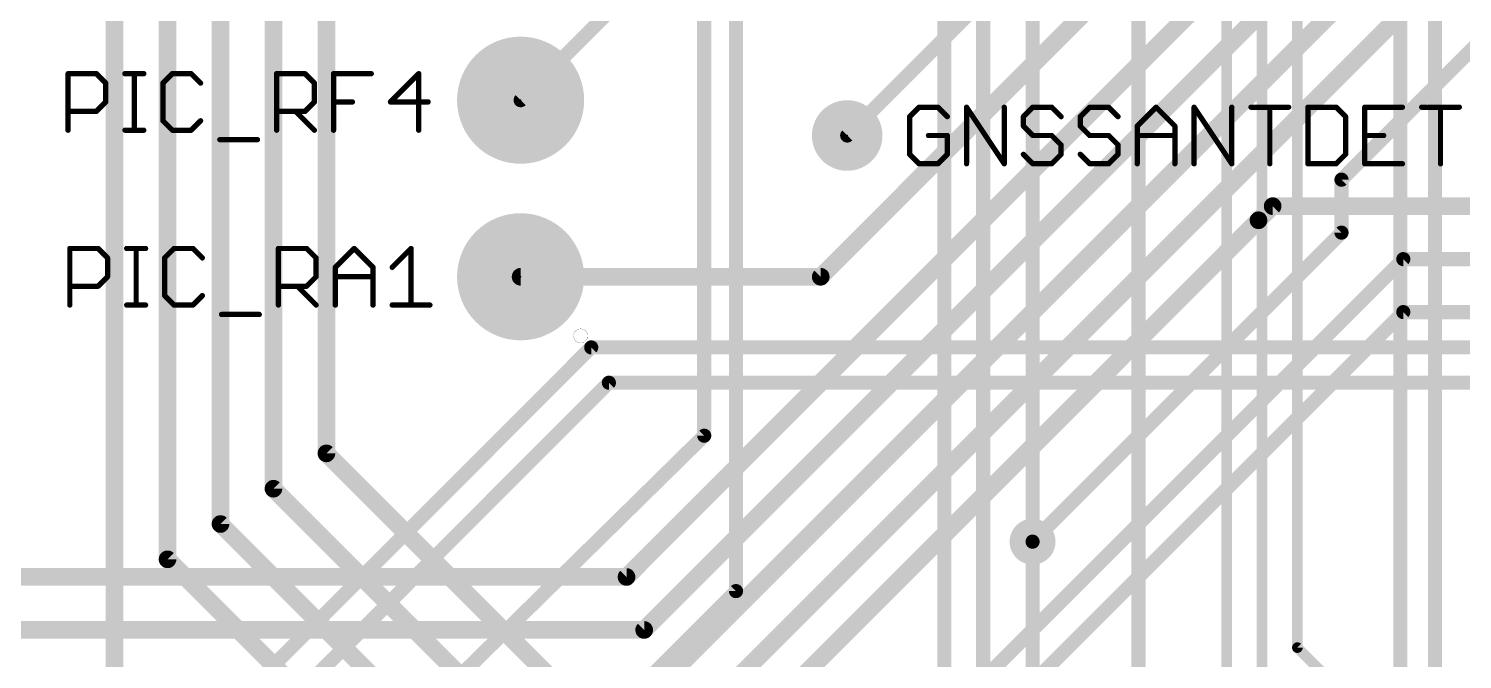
# Model space of a CAD drawing. Extents: x -18 to 144, y -21 to 125.
# Drawn here: x 14.26 to 34.89, y 50.38 to 59.45 of the extents above; entities that cross this region are included whole.
import ezdxf

# ---------------------------------------------------------------- set-up
doc = ezdxf.new("R2010")
doc.units = 0
for name, color, linetype in [('1', 251, 'CONTINUOUS'), ('114', 4, 'CONTINUOUS'), ('15', 251, 'CONTINUOUS'), ('16', 175, 'CONTINUOUS'), ('17', 1, 'CONTINUOUS'), ('18', 82, 'CONTINUOUS'), ('2', 82, 'CONTINUOUS'), ('21', 253, 'CONTINUOUS'), ('23', 7, 'CONTINUOUS'), ('25', 253, 'CONTINUOUS')]:
    doc.layers.add(name, color=color, linetype=linetype)

# ---------------------------------------------------------------- blocks, each defined once
blk = doc.blocks.new('ROUNDP')
at = {"const_width": 0.5}
blk.add_lwpolyline([(0, -0.25, 1), (0, 0.25, 1), (0, -0.25)], format="xyb", dxfattribs=at)
blk = doc.blocks.new('ROUNDV')
at = {"const_width": 0.5}
blk.add_lwpolyline([(0, -0.25, 1), (0, 0.25, 1), (0, -0.25)], format="xyb", dxfattribs=at)

msp = doc.modelspace()

# ---------------------------------------------------------------- linework, layer by layer
at = {"layer": '1'}
for points, const_width in [([(23.9776, 66.04), (23.9776, 53.594)], 0.2032), ([(24.4348, 65.6336), (24.4348, 51.3588)], 0.2032), ([(27.992, 63.9826), (27.992, 46.6332)], 0.2032), ([(33.992, 63.9826), (33.992, 48.812)], 0.2032), ([(34.492, 63.9826), (34.492, 49.074)], 0.2032), ([(30.226, 62.6364), (30.226, 48.9712)], 0.2032), ([(31.496, 60.9092), (31.496, 48.768)], 0.1524), ([(27.432, 46.228), (27.432, 60.579)], 0.2032), ([(28.702, 60.579), (28.702, 52.07)], 0.2032), ([(32.004, 60.706), (32.004, 49.784)], 0.1524), ([(32.512, 60.452), (32.512, 50.546)], 0.1524), ([(23.114, 60.198), (21.336, 58.42)], 0.2032), ([(23.9776, 53.594), (18.034, 47.752)], 0.2032), ([(28.702, 52.07), (28.702, 45.72)], 0.2032), ([(24.4348, 51.3588), (18.034, 44.958)], 0.2032), ([(32.512, 50.546), (33.02, 50.038)], 0.1524)]:
    msp.add_lwpolyline(points, dxfattribs=dict(at, const_width=const_width))
for points, const_width in [([(21.3001, 58.4559, 1), (21.3719, 58.3841)], 0.1016), ([(23.9268, 53.594, 1), (24.0284, 53.594)], 0.1016), ([(24.0132, 53.5578, 1), (23.942, 53.6302)], 0.1016), ([(28.7528, 52.07, 1), (28.6512, 52.07)], 0.1016), ([(28.6512, 52.07, 1), (28.7528, 52.07)], 0.1016), ([(24.384, 51.3588, 1), (24.4856, 51.3588)], 0.1016), ([(24.4707, 51.3229, 1), (24.3989, 51.3947)], 0.1016), ([(32.4739, 50.546, 1), (32.5501, 50.546)], 0.0762), ([(32.5389, 50.5729, 1), (32.4851, 50.5191)], 0.0762)]:
    msp.add_lwpolyline(points, format="xyb", dxfattribs=dict(at, const_width=const_width))
at = {"layer": '114', "const_width": 0.0025}
msp.add_lwpolyline([(22.1996, 54.9275, 1), (22.1996, 55.1307, 1), (22.1996, 54.9275)], format="xyb", dxfattribs=at)
at = {"layer": '15'}
for points, const_width in [([(18.542, 69.85), (18.542, 53.34)], 0.254), ([(17.78, 68.326), (17.78, 52.832)], 0.254), ([(17.018, 66.04), (17.018, 52.324)], 0.254), ([(15.494, 38.1), (15.494, 64.516)], 0.254), ([(16.256, 62.484), (16.256, 51.816)], 0.254), ([(35.941, 60.071), (33.147, 57.277)], 0.2032), ([(33.147, 57.277), (33.147, 56.515)], 0.2032), ([(33.147, 56.515), (28.702, 52.07)], 0.2032), ([(18.542, 53.34), (31.242, 40.64)], 0.254), ([(17.78, 52.832), (30.734, 39.878)], 0.254), ([(17.018, 52.324), (30.226, 39.116)], 0.254), ([(16.256, 51.816), (29.718, 38.354)], 0.254)]:
    msp.add_lwpolyline(points, dxfattribs=dict(at, const_width=const_width))
for points, const_width in [([(33.1978, 57.277, 1), (33.0962, 57.277)], 0.1016), ([(33.1111, 57.3129, 1), (33.1829, 57.2411)], 0.1016), ([(33.0962, 56.515, 1), (33.1978, 56.515)], 0.1016), ([(33.1829, 56.4791, 1), (33.1111, 56.5509)], 0.1016), ([(18.5869, 53.3849, 1), (18.4971, 53.2951)], 0.127), ([(18.4785, 53.34, 1), (18.6055, 53.34)], 0.127), ([(17.8249, 52.8769, 1), (17.7351, 52.7871)], 0.127), ([(17.7165, 52.832, 1), (17.8435, 52.832)], 0.127), ([(17.0629, 52.3689, 1), (16.9731, 52.2791)], 0.127), ([(16.9545, 52.324, 1), (17.0815, 52.324)], 0.127), ([(28.6661, 52.1059, 1), (28.7379, 52.0341)], 0.1016), ([(16.3009, 51.8609, 1), (16.2111, 51.7711)], 0.127), ([(16.1925, 51.816, 1), (16.3195, 51.816)], 0.127)]:
    msp.add_lwpolyline(points, format="xyb", dxfattribs=dict(at, const_width=const_width))
at = {"layer": '16'}
for points, const_width in [([(38.5572, 66.2432), (23.114, 50.8)], 0.254), ([(39.37, 66.04), (23.368, 50.038)], 0.254), ([(23.622, 49.276), (39.116, 64.77)], 0.254), ([(35.306, 64.008), (22.86, 51.562)], 0.254), ([(30.9372, 61.1632), (25.654, 55.88)], 0.254), ([(28.575, 60.452), (26.035, 57.912)], 0.2032), ([(32.1564, 56.896), (31.9532, 56.6928)], 0.254), ([(59.69, 56.896), (32.1564, 56.896)], 0.254), ([(31.9532, 56.6928), (21.59, 46.3296)], 0.254), ([(10.922, 33.02), (34.036, 56.134)], 0.2032), ([(34.036, 56.134), (35.814, 56.134)], 0.2032), ([(25.654, 55.88), (21.336, 55.88)], 0.254), ([(11.176, 32.512), (34.036, 55.372)], 0.2032), ([(34.036, 55.372), (36.322, 55.372)], 0.2032), ([(22.86, 51.562), (9.906, 51.562)], 0.254), ([(23.114, 50.8), (8.128, 50.8)], 0.254)]:
    msp.add_lwpolyline(points, dxfattribs=dict(at, const_width=const_width))
for points, const_width in [([(25.9991, 57.9479, 1), (26.0709, 57.8761)], 0.1016), ([(32.1564, 56.9595, 1), (32.1564, 56.8325)], 0.127), ([(32.2013, 56.8511, 1), (32.1115, 56.9409)], 0.127), ([(31.9083, 56.7377, 1), (31.9981, 56.6479)], 0.127), ([(31.9981, 56.6479, 1), (31.9083, 56.7377)], 0.127), ([(34.036, 56.1848, 1), (34.036, 56.0832)], 0.1016), ([(34.0719, 56.0981, 1), (34.0001, 56.1699)], 0.1016), ([(21.336, 55.9435, 1), (21.336, 55.8165)], 0.127), ([(25.6091, 55.9249, 1), (25.6989, 55.8351)], 0.127), ([(25.654, 55.8165, 1), (25.654, 55.9435)], 0.127), ([(34.036, 55.4228, 1), (34.036, 55.3212)], 0.1016), ([(34.0719, 55.3361, 1), (34.0001, 55.4079)], 0.1016), ([(22.8151, 51.6069, 1), (22.9049, 51.5171)], 0.127), ([(22.86, 51.4985, 1), (22.86, 51.6255)], 0.127), ([(23.0691, 50.8449, 1), (23.1589, 50.7551)], 0.127), ([(23.114, 50.7365, 1), (23.114, 50.8635)], 0.127)]:
    msp.add_lwpolyline(points, format="xyb", dxfattribs=dict(at, const_width=const_width))
at = {"layer": '2', "const_width": 0.2032}
for points in [[(15.748, 48.26), (22.352, 54.864)], [(22.352, 54.864), (40.2082, 54.864)], [(16.256, 48.006), (22.606, 54.356)], [(22.606, 54.356), (40.4114, 54.356)]]:
    msp.add_lwpolyline(points, dxfattribs=at)
at = {"layer": '2', "const_width": 0.1016}
for points in [[(22.352, 54.9148, 1), (22.352, 54.8132)], [(22.3879, 54.8281, 1), (22.3161, 54.8999)], [(22.606, 54.4068, 1), (22.606, 54.3052)], [(22.6419, 54.3201, 1), (22.5701, 54.3919)]]:
    msp.add_lwpolyline(points, format="xyb", dxfattribs=at)
at = {"layer": '21', "const_width": 0.0762}
for points in [[(14.8247, 57.9882), (14.8247, 58.8017)], [(14.8247, 58.8017), (15.2315, 58.8017)], [(15.2315, 58.8017), (15.367, 58.6661)], [(15.6433, 58.8017), (15.9144, 58.8017)], [(15.7789, 57.9882), (15.7789, 58.8017)], [(16.3246, 58.8017), (16.189, 58.6661)], [(16.5957, 58.8017), (16.3246, 58.8017)], [(16.7313, 58.6661), (16.5957, 58.8017)], [(17.8262, 57.9882), (17.8262, 58.8017)], [(17.8262, 58.8017), (18.2329, 58.8017)], [(18.2329, 58.8017), (18.3685, 58.6661)], [(18.6447, 57.9882), (18.6447, 58.8017)], [(18.6447, 58.8017), (19.1871, 58.8017)], [(19.8701, 58.8017), (19.4633, 58.3949)], [(19.8701, 57.9882), (19.8701, 58.8017)], [(15.367, 58.6661), (15.367, 58.3949)], [(16.189, 58.6661), (16.189, 58.1238)], [(18.3685, 58.6661), (18.3685, 58.3949)], [(15.367, 58.3949), (15.2315, 58.2594)], [(18.3685, 58.3949), (18.2329, 58.2594)], [(18.6447, 58.3949), (18.9159, 58.3949)], [(19.4633, 58.3949), (20.0056, 58.3949)], [(15.2315, 58.2594), (14.8247, 58.2594)], [(18.2329, 58.2594), (17.8262, 58.2594)], [(18.0973, 58.2594), (18.3685, 57.9882)], [(15.6433, 57.9882), (15.9144, 57.9882)], [(16.189, 58.1238), (16.3246, 57.9882)], [(16.3246, 57.9882), (16.5957, 57.9882)], [(16.5957, 57.9882), (16.7313, 58.1238)], [(17.0076, 57.8526), (17.5499, 57.8526)], [(14.8501, 55.4736), (14.8501, 56.2871)], [(14.8501, 56.2871), (15.2569, 56.2871)], [(15.2569, 56.2871), (15.3924, 56.1515)], [(15.6687, 56.2871), (15.9398, 56.2871)], [(15.8043, 55.4736), (15.8043, 56.2871)], [(16.35, 56.2871), (16.2144, 56.1515)], [(16.6211, 56.2871), (16.35, 56.2871)], [(16.7567, 56.1515), (16.6211, 56.2871)], [(17.8516, 55.4736), (17.8516, 56.2871)], [(17.8516, 56.2871), (18.2583, 56.2871)], [(18.2583, 56.2871), (18.3939, 56.1515)], [(18.6701, 56.0159), (18.9413, 56.2871)], [(18.9413, 56.2871), (19.2125, 56.0159)], [(19.4887, 56.0159), (19.7599, 56.2871)], [(19.7599, 56.2871), (19.7599, 55.4736)], [(15.3924, 56.1515), (15.3924, 55.8803)], [(16.2144, 56.1515), (16.2144, 55.6092)], [(18.3939, 56.1515), (18.3939, 55.8803)], [(15.3924, 55.8803), (15.2569, 55.7448)], [(18.3939, 55.8803), (18.2583, 55.7448)], [(18.6701, 55.4736), (18.6701, 56.0159)], [(18.6701, 55.8803), (19.2125, 55.8803)], [(19.2125, 56.0159), (19.2125, 55.4736)], [(15.2569, 55.7448), (14.8501, 55.7448)], [(18.2583, 55.7448), (17.8516, 55.7448)], [(18.1227, 55.7448), (18.3939, 55.4736)], [(15.6687, 55.4736), (15.9398, 55.4736)], [(16.2144, 55.6092), (16.35, 55.4736)], [(16.35, 55.4736), (16.6211, 55.4736)], [(16.6211, 55.4736), (16.7567, 55.6092)], [(19.4887, 55.4736), (20.031, 55.4736)], [(17.033, 55.338), (17.5753, 55.338)]]:
    msp.add_lwpolyline(points, dxfattribs=at)
at = {"layer": '21', "const_width": 0.0381}
for points in [[(14.8438, 58.8017, 1), (14.8057, 58.8017)], [(14.8247, 58.8207, 1), (14.8247, 58.7826)], [(15.2449, 58.8152, 1), (15.218, 58.7882)], [(15.2315, 58.7826, 1), (15.2315, 58.8207)], [(15.6433, 58.8207, 1), (15.6433, 58.7826)], [(15.7979, 58.8017, 1), (15.7598, 58.8017)], [(15.9144, 58.7826, 1), (15.9144, 58.8207)], [(16.3246, 58.8207, 1), (16.3246, 58.7826)], [(16.3381, 58.7882, 1), (16.3111, 58.8152)], [(16.6092, 58.8152, 1), (16.5823, 58.7882)], [(16.5957, 58.7826, 1), (16.5957, 58.8207)], [(17.8452, 58.8017, 1), (17.8071, 58.8017)], [(17.8262, 58.8207, 1), (17.8262, 58.7826)], [(18.2464, 58.8152, 1), (18.2194, 58.7882)], [(18.2329, 58.7826, 1), (18.2329, 58.8207)], [(18.6638, 58.8017, 1), (18.6257, 58.8017)], [(18.6447, 58.8207, 1), (18.6447, 58.7826)], [(19.1871, 58.7826, 1), (19.1871, 58.8207)], [(19.8891, 58.8017, 1), (19.851, 58.8017)], [(19.8835, 58.7882, 1), (19.8566, 58.8152)], [(15.3861, 58.6661, 1), (15.348, 58.6661)], [(15.3536, 58.6526, 1), (15.3805, 58.6796)], [(16.1755, 58.6796, 1), (16.2025, 58.6526)], [(16.2081, 58.6661, 1), (16.17, 58.6661)], [(16.7179, 58.6526, 1), (16.7448, 58.6796)], [(18.3875, 58.6661, 1), (18.3494, 58.6661)], [(18.355, 58.6526, 1), (18.382, 58.6796)], [(15.348, 58.3949, 1), (15.3861, 58.3949)], [(15.3805, 58.3815, 1), (15.3536, 58.4084)], [(18.3494, 58.3949, 1), (18.3875, 58.3949)], [(18.382, 58.3815, 1), (18.355, 58.4084)], [(18.6447, 58.414, 1), (18.6447, 58.3759)], [(18.9159, 58.3759, 1), (18.9159, 58.414)], [(19.4633, 58.414, 1), (19.4633, 58.3759)], [(19.4498, 58.4084, 1), (19.4768, 58.3815)], [(20.0056, 58.3759, 1), (20.0056, 58.414)], [(14.8247, 58.2784, 1), (14.8247, 58.2403)], [(15.218, 58.2728, 1), (15.2449, 58.2459)], [(15.2315, 58.2403, 1), (15.2315, 58.2784)], [(17.8262, 58.2784, 1), (17.8262, 58.2403)], [(18.1108, 58.2728, 1), (18.0838, 58.2459)], [(18.2194, 58.2728, 1), (18.2464, 58.2459)], [(18.2329, 58.2403, 1), (18.2329, 58.2784)], [(14.8057, 57.9882, 1), (14.8438, 57.9882)], [(15.6433, 58.0073, 1), (15.6433, 57.9692)], [(15.7598, 57.9882, 1), (15.7979, 57.9882)], [(15.9144, 57.9692, 1), (15.9144, 58.0073)], [(16.2025, 58.1373, 1), (16.1755, 58.1103)], [(16.17, 58.1238, 1), (16.2081, 58.1238)], [(16.3246, 58.0073, 1), (16.3246, 57.9692)], [(16.3111, 57.9747, 1), (16.3381, 58.0017)], [(16.5823, 58.0017, 1), (16.6092, 57.9747)], [(16.5957, 57.9692, 1), (16.5957, 58.0073)], [(16.7448, 58.1103, 1), (16.7179, 58.1373)], [(17.8071, 57.9882, 1), (17.8452, 57.9882)], [(18.355, 57.9747, 1), (18.382, 58.0017)], [(18.6257, 57.9882, 1), (18.6638, 57.9882)], [(19.851, 57.9882, 1), (19.8891, 57.9882)], [(17.0076, 57.8717, 1), (17.0076, 57.8336)], [(17.5499, 57.8336, 1), (17.5499, 57.8717)], [(14.8692, 56.2871, 1), (14.8311, 56.2871)], [(14.8501, 56.3061, 1), (14.8501, 56.268)], [(15.2703, 56.3006, 1), (15.2434, 56.2736)], [(15.2569, 56.268, 1), (15.2569, 56.3061)], [(15.6687, 56.3061, 1), (15.6687, 56.268)], [(15.8233, 56.2871, 1), (15.7852, 56.2871)], [(15.9398, 56.268, 1), (15.9398, 56.3061)], [(16.35, 56.3061, 1), (16.35, 56.268)], [(16.3635, 56.2736, 1), (16.3365, 56.3006)], [(16.6346, 56.3006, 1), (16.6077, 56.2736)], [(16.6211, 56.268, 1), (16.6211, 56.3061)], [(17.8706, 56.2871, 1), (17.8325, 56.2871)], [(17.8516, 56.3061, 1), (17.8516, 56.268)], [(18.2718, 56.3006, 1), (18.2448, 56.2736)], [(18.2583, 56.268, 1), (18.2583, 56.3061)], [(18.9548, 56.3006, 1), (18.9278, 56.2736)], [(18.9548, 56.2736, 1), (18.9278, 56.3006)], [(19.7789, 56.2871, 1), (19.7408, 56.2871)], [(19.7733, 56.2736, 1), (19.7464, 56.3006)], [(15.4115, 56.1515, 1), (15.3734, 56.1515)], [(15.379, 56.138, 1), (15.4059, 56.165)], [(16.2335, 56.1515, 1), (16.1954, 56.1515)], [(16.2009, 56.165, 1), (16.2279, 56.138)], [(16.7433, 56.138, 1), (16.7702, 56.165)], [(18.4129, 56.1515, 1), (18.3748, 56.1515)], [(18.3804, 56.138, 1), (18.4074, 56.165)], [(15.4059, 55.8669, 1), (15.379, 55.8938)], [(18.4074, 55.8669, 1), (18.3804, 55.8938)], [(18.6892, 56.0159, 1), (18.6511, 56.0159)], [(18.6701, 55.8994, 1), (18.6701, 55.8613)], [(18.6567, 56.0294, 1), (18.6836, 56.0025)], [(19.2315, 56.0159, 1), (19.1934, 56.0159)], [(19.199, 56.0025, 1), (19.2259, 56.0294)], [(19.2125, 55.8613, 1), (19.2125, 55.8994)], [(19.4752, 56.0294, 1), (19.5022, 56.0025)], [(14.8501, 55.7638, 1), (14.8501, 55.7257)], [(15.2434, 55.7582, 1), (15.2703, 55.7313)], [(15.2569, 55.7257, 1), (15.2569, 55.7638)], [(15.3734, 55.8803, 1), (15.4115, 55.8803)], [(17.8516, 55.7638, 1), (17.8516, 55.7257)], [(18.1362, 55.7582, 1), (18.1092, 55.7313)], [(18.2448, 55.7582, 1), (18.2718, 55.7313)], [(18.2583, 55.7257, 1), (18.2583, 55.7638)], [(18.3748, 55.8803, 1), (18.4129, 55.8803)], [(14.8311, 55.4736, 1), (14.8692, 55.4736)], [(15.6687, 55.4927, 1), (15.6687, 55.4546)], [(15.7852, 55.4736, 1), (15.8233, 55.4736)], [(15.9398, 55.4546, 1), (15.9398, 55.4927)], [(16.2279, 55.6227, 1), (16.2009, 55.5957)], [(16.1954, 55.6092, 1), (16.2335, 55.6092)], [(16.35, 55.4927, 1), (16.35, 55.4546)], [(16.3365, 55.4601, 1), (16.3635, 55.4871)], [(16.6077, 55.4871, 1), (16.6346, 55.4601)], [(16.6211, 55.4546, 1), (16.6211, 55.4927)], [(16.7702, 55.5957, 1), (16.7433, 55.6227)], [(17.8325, 55.4736, 1), (17.8706, 55.4736)], [(18.3804, 55.4601, 1), (18.4074, 55.4871)], [(18.6511, 55.4736, 1), (18.6892, 55.4736)], [(19.1934, 55.4736, 1), (19.2315, 55.4736)], [(19.4887, 55.4927, 1), (19.4887, 55.4546)], [(19.7408, 55.4736, 1), (19.7789, 55.4736)], [(20.031, 55.4546, 1), (20.031, 55.4927)], [(17.033, 55.3571, 1), (17.033, 55.319)], [(17.5753, 55.319, 1), (17.5753, 55.3571)]]:
    msp.add_lwpolyline(points, format="xyb", dxfattribs=at)
at = {"layer": '23'}
for p in [(21.336, 58.42), (26.035, 57.912), (21.336, 55.88)]:
    msp.add_point(p, dxfattribs=at)
at = {"layer": '25', "const_width": 0.0762}
for points in [[(27.0688, 58.3191), (26.9332, 58.1835)], [(26.9332, 58.1835), (26.9332, 57.6412)], [(27.34, 58.3191), (27.0688, 58.3191)], [(27.4755, 58.1835), (27.34, 58.3191)], [(27.7518, 57.5056), (27.7518, 58.3191)], [(27.7518, 58.3191), (28.2941, 57.5056)], [(28.2941, 57.5056), (28.2941, 58.3191)], [(28.7059, 58.3191), (28.5704, 58.1835)], [(28.5704, 58.1835), (28.5704, 58.0479)], [(28.9771, 58.3191), (28.7059, 58.3191)], [(29.1127, 58.1835), (28.9771, 58.3191)], [(29.5245, 58.3191), (29.3889, 58.1835)], [(29.3889, 58.1835), (29.3889, 58.0479)], [(29.7957, 58.3191), (29.5245, 58.3191)], [(29.9313, 58.1835), (29.7957, 58.3191)], [(30.2075, 58.0479), (30.4787, 58.3191)], [(30.4787, 58.3191), (30.7498, 58.0479)], [(31.0261, 57.5056), (31.0261, 58.3191)], [(31.0261, 58.3191), (31.5684, 57.5056)], [(31.5684, 57.5056), (31.5684, 58.3191)], [(31.8447, 58.3191), (32.387, 58.3191)], [(32.1158, 57.5056), (32.1158, 58.3191)], [(32.6633, 58.3191), (32.6633, 57.5056)], [(33.07, 58.3191), (32.6633, 58.3191)], [(33.2056, 58.1835), (33.07, 58.3191)], [(33.2056, 57.6412), (33.2056, 58.1835)], [(34.0242, 58.3191), (33.4818, 58.3191)], [(33.4818, 58.3191), (33.4818, 57.5056)], [(34.3004, 58.3191), (34.8427, 58.3191)], [(34.5716, 57.5056), (34.5716, 58.3191)], [(28.5704, 58.0479), (28.7059, 57.9123)], [(29.3889, 58.0479), (29.5245, 57.9123)], [(30.2075, 57.5056), (30.2075, 58.0479)], [(30.7498, 58.0479), (30.7498, 57.5056)], [(27.4755, 57.9123), (27.2044, 57.9123)], [(27.4755, 57.6412), (27.4755, 57.9123)], [(28.7059, 57.9123), (28.9771, 57.9123)], [(28.9771, 57.9123), (29.1127, 57.7768)], [(29.1127, 57.7768), (29.1127, 57.6412)], [(29.5245, 57.9123), (29.7957, 57.9123)], [(29.7957, 57.9123), (29.9313, 57.7768)], [(29.9313, 57.7768), (29.9313, 57.6412)], [(30.2075, 57.9123), (30.7498, 57.9123)], [(33.4818, 57.9123), (33.753, 57.9123)], [(26.9332, 57.6412), (27.0688, 57.5056)], [(27.34, 57.5056), (27.4755, 57.6412)], [(28.7059, 57.5056), (28.5704, 57.6412)], [(29.1127, 57.6412), (28.9771, 57.5056)], [(29.5245, 57.5056), (29.3889, 57.6412)], [(29.9313, 57.6412), (29.7957, 57.5056)], [(33.07, 57.5056), (33.2056, 57.6412)], [(27.0688, 57.5056), (27.34, 57.5056)], [(28.9771, 57.5056), (28.7059, 57.5056)], [(29.7957, 57.5056), (29.5245, 57.5056)], [(32.6633, 57.5056), (33.07, 57.5056)], [(33.4818, 57.5056), (34.0242, 57.5056)]]:
    msp.add_lwpolyline(points, dxfattribs=at)
at = {"layer": '25', "const_width": 0.0381}
for points in [[(26.9197, 58.197, 1), (26.9467, 58.17)], [(26.9523, 58.1835, 1), (26.9142, 58.1835)], [(27.0688, 58.3381, 1), (27.0688, 58.3)], [(27.0823, 58.3056, 1), (27.0553, 58.3326)], [(27.3534, 58.3326, 1), (27.3265, 58.3056)], [(27.34, 58.3, 1), (27.34, 58.3381)], [(27.4621, 58.17, 1), (27.489, 58.197)], [(27.7676, 58.3297, 1), (27.7359, 58.3085)], [(27.7708, 58.3191, 1), (27.7327, 58.3191)], [(28.3132, 58.3191, 1), (28.2751, 58.3191)], [(28.5569, 58.197, 1), (28.5838, 58.17)], [(28.5894, 58.1835, 1), (28.5513, 58.1835)], [(28.7059, 58.3381, 1), (28.7059, 58.3)], [(28.7194, 58.3056, 1), (28.6925, 58.3326)], [(28.9906, 58.3326, 1), (28.9636, 58.3056)], [(28.9771, 58.3, 1), (28.9771, 58.3381)], [(29.0992, 58.17, 1), (29.1262, 58.197)], [(29.3755, 58.197, 1), (29.4024, 58.17)], [(29.408, 58.1835, 1), (29.3699, 58.1835)], [(29.5245, 58.3381, 1), (29.5245, 58.3)], [(29.538, 58.3056, 1), (29.511, 58.3326)], [(29.8092, 58.3326, 1), (29.7822, 58.3056)], [(29.7957, 58.3, 1), (29.7957, 58.3381)], [(29.9178, 58.17, 1), (29.9447, 58.197)], [(30.4921, 58.3326, 1), (30.4652, 58.3056)], [(30.4921, 58.3056, 1), (30.4652, 58.3326)], [(31.0419, 58.3297, 1), (31.0102, 58.3085)], [(31.0451, 58.3191, 1), (31.007, 58.3191)], [(31.5875, 58.3191, 1), (31.5494, 58.3191)], [(31.8447, 58.3381, 1), (31.8447, 58.3)], [(32.1349, 58.3191, 1), (32.0968, 58.3191)], [(32.387, 58.3, 1), (32.387, 58.3381)], [(32.6823, 58.3191, 1), (32.6442, 58.3191)], [(32.6633, 58.3381, 1), (32.6633, 58.3)], [(33.0835, 58.3326, 1), (33.0565, 58.3056)], [(33.07, 58.3, 1), (33.07, 58.3381)], [(33.2246, 58.1835, 1), (33.1865, 58.1835)], [(33.1921, 58.17, 1), (33.219, 58.197)], [(33.4818, 58.3381, 1), (33.4818, 58.3)], [(33.5009, 58.3191, 1), (33.4628, 58.3191)], [(34.0242, 58.3, 1), (34.0242, 58.3381)], [(34.3004, 58.3381, 1), (34.3004, 58.3)], [(34.5906, 58.3191, 1), (34.5525, 58.3191)], [(34.8427, 58.3, 1), (34.8427, 58.3381)], [(28.5838, 58.0614, 1), (28.5569, 58.0345)], [(28.5513, 58.0479, 1), (28.5894, 58.0479)], [(29.4024, 58.0614, 1), (29.3755, 58.0345)], [(29.3699, 58.0479, 1), (29.408, 58.0479)], [(30.194, 58.0614, 1), (30.221, 58.0345)], [(30.2266, 58.0479, 1), (30.1885, 58.0479)], [(30.7689, 58.0479, 1), (30.7308, 58.0479)], [(30.7364, 58.0345, 1), (30.7633, 58.0614)], [(27.2044, 57.9314, 1), (27.2044, 57.8933)], [(27.4946, 57.9123, 1), (27.4565, 57.9123)], [(27.4755, 57.8933, 1), (27.4755, 57.9314)], [(28.7059, 57.9314, 1), (28.7059, 57.8933)], [(28.6925, 57.8989, 1), (28.7194, 57.9258)], [(28.9906, 57.9258, 1), (28.9636, 57.8989)], [(28.9771, 57.8933, 1), (28.9771, 57.9314)], [(29.1317, 57.7768, 1), (29.0936, 57.7768)], [(29.0992, 57.7633, 1), (29.1262, 57.7902)], [(29.5245, 57.9314, 1), (29.5245, 57.8933)], [(29.511, 57.8989, 1), (29.538, 57.9258)], [(29.8092, 57.9258, 1), (29.7822, 57.8989)], [(29.7957, 57.8933, 1), (29.7957, 57.9314)], [(29.9503, 57.7768, 1), (29.9122, 57.7768)], [(29.9178, 57.7633, 1), (29.9447, 57.7902)], [(30.2075, 57.9314, 1), (30.2075, 57.8933)], [(30.7498, 57.8933, 1), (30.7498, 57.9314)], [(33.4818, 57.9314, 1), (33.4818, 57.8933)], [(33.753, 57.8933, 1), (33.753, 57.9314)], [(26.9467, 57.6547, 1), (26.9197, 57.6277)], [(26.9142, 57.6412, 1), (26.9523, 57.6412)], [(27.4565, 57.6412, 1), (27.4946, 57.6412)], [(27.489, 57.6277, 1), (27.4621, 57.6547)], [(28.5838, 57.6547, 1), (28.5569, 57.6277)], [(29.0936, 57.6412, 1), (29.1317, 57.6412)], [(29.1262, 57.6277, 1), (29.0992, 57.6547)], [(29.4024, 57.6547, 1), (29.3755, 57.6277)], [(29.9122, 57.6412, 1), (29.9503, 57.6412)], [(29.9447, 57.6277, 1), (29.9178, 57.6547)], [(33.1865, 57.6412, 1), (33.2246, 57.6412)], [(33.219, 57.6277, 1), (33.1921, 57.6547)], [(27.0688, 57.5247, 1), (27.0688, 57.4866)], [(27.0553, 57.4921, 1), (27.0823, 57.5191)], [(27.3265, 57.5191, 1), (27.3534, 57.4921)], [(27.34, 57.4866, 1), (27.34, 57.5247)], [(27.7327, 57.5056, 1), (27.7708, 57.5056)], [(28.2751, 57.5056, 1), (28.3132, 57.5056)], [(28.2783, 57.495, 1), (28.31, 57.5162)], [(28.7059, 57.5247, 1), (28.7059, 57.4866)], [(28.6925, 57.4921, 1), (28.7194, 57.5191)], [(28.9636, 57.5191, 1), (28.9906, 57.4921)], [(28.9771, 57.4866, 1), (28.9771, 57.5247)], [(29.5245, 57.5247, 1), (29.5245, 57.4866)], [(29.511, 57.4921, 1), (29.538, 57.5191)], [(29.7822, 57.5191, 1), (29.8092, 57.4921)], [(29.7957, 57.4866, 1), (29.7957, 57.5247)], [(30.1885, 57.5056, 1), (30.2266, 57.5056)], [(30.7308, 57.5056, 1), (30.7689, 57.5056)], [(31.007, 57.5056, 1), (31.0451, 57.5056)], [(31.5494, 57.5056, 1), (31.5875, 57.5056)], [(31.5526, 57.495, 1), (31.5843, 57.5162)], [(32.0968, 57.5056, 1), (32.1349, 57.5056)], [(32.6442, 57.5056, 1), (32.6823, 57.5056)], [(32.6633, 57.5247, 1), (32.6633, 57.4866)], [(33.0565, 57.5191, 1), (33.0835, 57.4921)], [(33.07, 57.4866, 1), (33.07, 57.5247)], [(33.4818, 57.5247, 1), (33.4818, 57.4866)], [(33.4628, 57.5056, 1), (33.5009, 57.5056)], [(34.0242, 57.4866, 1), (34.0242, 57.5247)], [(34.5525, 57.5056, 1), (34.5906, 57.5056)]]:
    msp.add_lwpolyline(points, format="xyb", dxfattribs=at)

# ---------------------------------------------------------------- block references
at = {"layer": '17'}
for p, xscale, yscale in [((21.336, 58.42), 1.8288, 1.8288), ((21.336, 58.42), 1.8288, 1.8288), ((21.336, 58.42), 1.6002, 1.6002), ((21.336, 58.42), 1.6002, 1.6002), ((26.035, 57.912), 1.016, 1.016), ((26.035, 57.912), 1.016, 1.016), ((26.035, 57.912), 1.016, 1.016), ((26.035, 57.912), 1.016, 1.016), ((26.035, 57.912), 0.8128, 0.8128), ((26.035, 57.912), 0.8128, 0.8128), ((26.035, 57.912), 0.8128, 0.8128), ((26.035, 57.912), 0.8128, 0.8128), ((21.336, 55.88), 1.8288, 1.8288), ((21.336, 55.88), 1.8288, 1.8288), ((21.336, 55.88), 1.6002, 1.6002), ((21.336, 55.88), 1.6002, 1.6002)]:
    msp.add_blockref('ROUNDP', p, dxfattribs=dict(at, xscale=xscale, yscale=yscale))
at = {"layer": '18', "xscale": 0.6604, "yscale": 0.6604}
msp.add_blockref('ROUNDV', (28.702, 52.07), dxfattribs=at)
msp.add_blockref('ROUNDV', (28.702, 52.07), dxfattribs=at)
msp.add_blockref('ROUNDV', (28.702, 52.07), dxfattribs=at)
msp.add_blockref('ROUNDV', (28.702, 52.07), dxfattribs=at)

doc.saveas('drawing.dxf')
